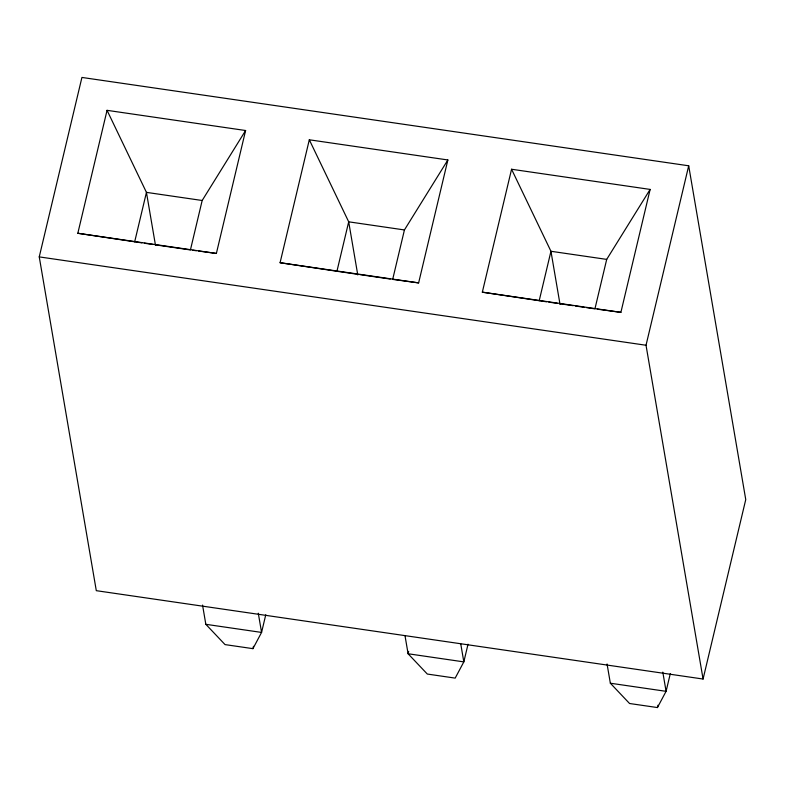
<?xml version="1.0" encoding="UTF-8"?>
<svg xmlns="http://www.w3.org/2000/svg" width="785" height="785" viewBox="0 0 785 785"><rect width="100%" height="100%" fill="white"/><g stroke="black" fill="none" stroke-linecap="round" stroke-linejoin="round"><path stroke-width="1.18" d="M39.25 256.891L81.925 77.44L688.7 165.792L745.75 499.574L703.075 679.035L96.3 590.673L39.25 256.891L646.026 345.253L703.075 679.035M141.948 242.889L77.823 233.273L107.054 110.332L245.607 130.516L216.375 253.447L198.674 251.063M134.677 241.829L146.442 192.374L107.054 110.332M245.607 130.516L202.177 200.489L190.421 249.944L155.273 244.832M309.31 139.789L348.697 221.821L336.932 271.276L280.078 262.72L309.31 139.789L447.862 159.963L418.631 282.894L392.677 279.401L404.432 229.946L447.862 159.963M202.55 605.088L205.827 624.31L225.05 644.603L252.927 648.655L253.486 646.3M265.772 614.763L261.572 632.425L252.927 648.655M546.468 301.793L482.333 292.177L511.565 169.246L650.127 189.42L620.896 312.351L597.297 309.172M408.651 651.403L408.092 653.758L427.315 674.05L455.182 678.112L463.827 661.883L468.027 644.21M539.197 300.733L550.952 251.278L511.565 169.246M650.127 189.42L606.697 259.393L594.932 308.848L586.454 307.612M646.026 345.253L688.7 165.792M607.06 663.992L610.347 683.215L629.57 703.507L657.438 707.56L657.997 705.205M670.292 673.667L666.082 691.33L657.438 707.56M192.776 250.268L196.319 250.739M202.177 200.489L146.442 192.374L155.518 245.479M404.432 229.946L348.697 221.821L357.774 274.936M606.697 259.393L550.952 251.278L560.029 304.384M77.823 233.273L216.375 253.447M280.078 262.72L418.631 282.894M482.333 292.177L620.896 312.351M144.371 243.242L152.849 244.478M338.149 271.453L357.538 274.279M359.962 274.632L390.253 279.048M548.892 302.147L557.37 303.383M559.793 303.736L573.119 305.679M575.542 306.032L584.03 307.259M205.827 624.31L261.572 632.425L258.285 613.203M610.347 683.215L666.082 691.33L662.805 672.117M460.746 643.857L463.827 661.883L408.092 653.758L405.011 635.742"/></g></svg>
